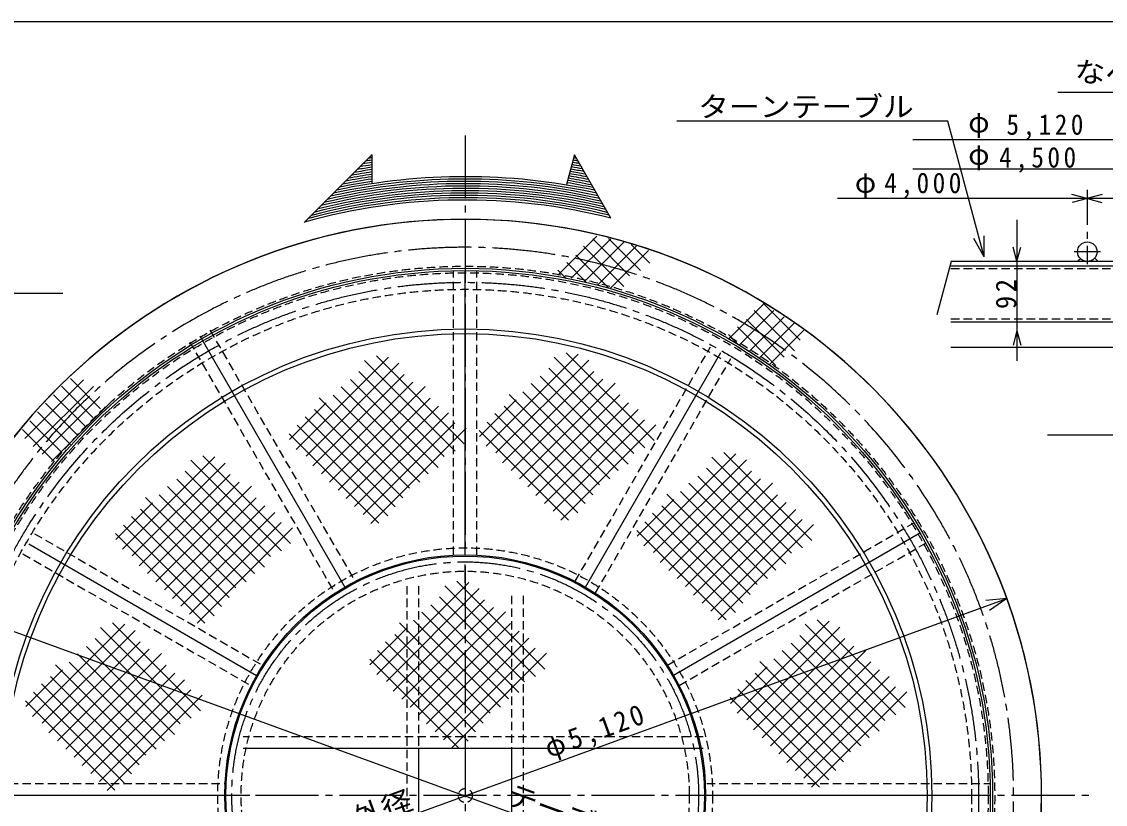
# Model space of a CAD drawing. Units: millimetres, scale not verified. Extents: x -5636 to 5974, y -4212 to 4128.
# Drawn here: x -3182 to 1462, y 774 to 4128 of the extents above; entities that cross this region are included whole.
import ezdxf
from ezdxf.enums import TextEntityAlignment as Align

# ---------------------------------------------------------------- set-up
doc = ezdxf.new("R2010")
doc.units = ezdxf.units.MM
doc.header["$LTSCALE"] = 30
for name, pattern in [('CHAIN1', [8, 5, -1, 1, -1]), ('CHAIN2', [12, 9, -1, 1, -1]), ('DASHED1', [1.8, 1.2, -0.6])]:
    doc.linetypes.add(name, pattern=pattern)
doc.layers.add('0-0', color=7, linetype='Continuous')
doc.styles.add('ＭＳ ゴシック', font='')
doc.styles.get('ＭＳ ゴシック').set_extended_font_data('MS Gothic')

msp = doc.modelspace()

# ---------------------------------------------------------------- linework, layer by layer
at = {"layer": '0-0'}
for p, q in [((2108.29, 3823.79), (1257.62, 3823.79)), ((786.95, 3701.54), (-375.14, 3701.54)), ((942.58, 3120.72), (786.95, 3701.54)), ((636.25, 3623.56), (3764.04, 3623.56)), ((-1971.33, 3267.18), (-1679.68, 3558.83)), ((-1681.84, 3556.67), (-1681.84, 3432.6)), ((-813.22, 3557.17), (-847.2, 3430.35)), ((-656.6, 3285.9), (-813.22, 3557.17)), ((636.25, 3497.56), (3769.09, 3497.56)), ((313.51, 3371.56), (2432.93, 3371.56)), ((1383.71, 3369.44), (1318.16, 3387)), ((1384.52, 3370.25), (1320.13, 3352.99)), ((1383.71, 3371.05), (1449.53, 3388.69)), ((1385.33, 3369.44), (1447.28, 3352.84)), ((1082.63, 3278.1), (1082.63, 2675.13)), ((-717.47, 3208.77), (-884.48, 3041.76)), ((942.58, 3120.72), (942.58, 3210.72)), ((-657.61, 3197.92), (-826.57, 3028.96)), ((-774.33, 3165.48), (-601.54, 2992.68)), ((-600.33, 3184.49), (-772.02, 3012.8)), ((-735.03, 3196.88), (-576.75, 3038.61)), ((-544.34, 3169.77), (-714.85, 2999.25)), ((-666.68, 3199.24), (-529.5, 3062.07)), ((-569.41, 3172.69), (-490.19, 3093.46)), ((942.58, 3120.72), (897.58, 3198.67)), ((1082.63, 3100.97), (1066.32, 3161.82)), ((1082.63, 3100.97), (1098.94, 3161.82)), ((-807.06, 3127.49), (-668.21, 2988.64)), ((-496.08, 3147.31), (-659.54, 2983.85)), ((1354.81, 3112.02), (1344.09, 3101.31)), ((1417.11, 3114.02), (1430.34, 3100.79)), ((-845.7, 3095.43), (-763.64, 3013.36)), ((801.24, 3100.08), (740.15, 2872.07)), ((800.3, 3100.97), (2435.36, 3100.97)), ((800.3, 3082.07), (2304.6, 3082.07)), ((-1282.05, 1843.23), (-1282.05, 3060.43)), ((-883.69, 3062.71), (-848.61, 3027.63)), ((-4025.38, 2963.89), (-3005.25, 2963.89)), ((-0.32, 2919.57), (-149.61, 2770.29)), ((41.32, 2890.5), (-105.45, 2743.73)), ((-43.7, 2889.77), (129.1, 2716.97)), ((-4.39, 2921.17), (153.88, 2762.9)), ((-76.42, 2851.78), (85.81, 2689.55)), ((85.16, 2863.63), (-62.55, 2715.92)), ((129.63, 2837.39), (-19.03, 2688.73)), ((-153.06, 2787), (-115.45, 2749.38)), ((-115.07, 2819.72), (50.46, 2654.19)), ((170.64, 2807.69), (22.3, 2659.35)), ((1082.63, 2802.77), (1066.32, 2741.92)), ((1082.63, 2802.77), (1098.94, 2741.92)), ((-2418.43, 2781.24), (-1796.46, 1703.96)), ((-1661.63, 2695.33), (-1285.01, 2318.71)), ((-796.58, 2703.72), (-1191.7, 2308.6)), ((-848.28, 2709.12), (-471.66, 2332.5)), ((-766.16, 1705.13), (-186.25, 2709.57)), ((800.3, 2732.97), (2928.7, 2732.97)), ((-1609.93, 2689.94), (-2005.05, 2294.82)), ((-1565.32, 2663.83), (-1963.09, 2266.07)), ((-1712.84, 2675.83), (-1324.33, 2287.32)), ((-751.98, 2677.62), (-1149.74, 2279.86)), ((-899.49, 2689.62), (-510.98, 2301.11)), ((-1543.18, 2615.26), (-1934.34, 2224.11)), ((-1736.3, 2628.59), (-1371.58, 2263.86)), ((-729.83, 2629.05), (-1120.99, 2237.89)), ((-959.63, 2608.34), (-583.01, 2231.72)), ((-922.96, 2642.37), (-558.23, 2277.65)), ((-2916.3, 2593.49), (-3167.73, 2342.06)), ((-2874.34, 2564.74), (-3132.38, 2306.71)), ((-3010.6, 2565.48), (-2876.21, 2431.1)), ((-2973, 2598.6), (-2843.84, 2469.44)), ((-1505.18, 2582.55), (-1897.66, 2190.07)), ((-1452.65, 2564.37), (-1862.31, 2154.72)), ((-1812.3, 2563.16), (-1439.65, 2190.51)), ((-1772.98, 2594.55), (-1396.36, 2217.93)), ((-691.84, 2596.34), (-1084.31, 2203.86)), ((-639.3, 2578.16), (-1048.96, 2168.5)), ((-998.95, 2576.95), (-626.3, 2204.29)), ((-2846.91, 2521.46), (-3093.73, 2274.64)), ((-3045.2, 2529.38), (-2911.56, 2395.74)), ((-1906.8, 2516.24), (-1519.61, 2129.05)), ((-1847.66, 2527.81), (-1475, 2155.15)), ((-1431.83, 2514.48), (-1825.63, 2120.68)), ((-1063.19, 2507.82), (-1220.45, 2350.57)), ((-1093.45, 2530.02), (-706.26, 2142.83)), ((-1034.31, 2541.59), (-661.65, 2168.94)), ((-618.48, 2528.27), (-1012.28, 2134.47)), ((-3079.07, 2492.53), (-2945.43, 2358.89)), ((-2798.34, 2499.32), (-3054.42, 2243.24)), ((-1876.54, 2494.04), (-2033.8, 2336.78)), ((-1927.62, 2466.35), (-1548.35, 2087.08)), ((-1395.15, 2480.45), (-1791.59, 2084.01)), ((-1114.27, 2480.13), (-735.01, 2100.87)), ((-581.81, 2494.23), (-978.25, 2097.79)), ((-539.84, 2465.49), (-941.57, 2063.76)), ((-3146.04, 2418.09), (-3009.42, 2281.46)), ((-3113.67, 2456.43), (-2972.57, 2315.32)), ((-1966.94, 2434.95), (-1581.07, 2049.09)), ((-1353.19, 2451.7), (-1754.92, 2049.97)), ((-1153.59, 2448.74), (-767.72, 2062.87)), ((-512.42, 2422.2), (-904.89, 2029.73)), ((-3178.41, 2379.75), (-3040.76, 2242.09)), ((-2000.97, 2398.28), (-1612.46, 2009.77)), ((-1325.76, 2408.42), (-1718.24, 2015.94)), ((-1277.19, 2386.28), (-1685.53, 1977.94)), ((-1221.66, 2375.39), (-838.43, 1992.16)), ((-1187.62, 2412.06), (-799.11, 2023.55)), ((-463.85, 2400.06), (-872.18, 1991.73)), ((-2035, 2361.6), (-1651.78, 1978.38)), ((1213.13, 2357.33), (2812.25, 2357.33)), ((-121.09, 2276.37), (-516.21, 1881.25)), ((-172.79, 2281.77), (203.83, 1905.15)), ((-2354.35, 2262.59), (-2749.47, 1867.47)), ((-2309.74, 2236.48), (-2707.51, 1838.72)), ((-2457.26, 2248.48), (-2068.75, 1859.97)), ((-2406.05, 2267.98), (-2029.43, 1891.36)), ((-76.48, 2250.27), (-474.25, 1852.5)), ((-224, 2262.27), (164.51, 1873.76)), ((-2287.6, 2187.91), (-2678.76, 1796.76)), ((-2480.72, 2201.23), (-2116, 1836.51)), ((-54.34, 2201.7), (-445.5, 1810.54)), ((-247.46, 2215.02), (117.26, 1850.29)), ((-2249.6, 2155.2), (-2642.08, 1762.72)), ((-2197.07, 2137.02), (-2606.73, 1727.37)), ((-2517.4, 2167.2), (-2140.78, 1790.58)), ((-16.34, 2168.98), (-408.82, 1776.51)), ((36.19, 2150.81), (-373.46, 1741.15)), ((-323.46, 2149.59), (49.19, 1776.94)), ((-284.14, 2180.99), (92.48, 1804.37)), ((-2592.08, 2100.45), (-2219.42, 1727.8)), ((-2556.72, 2135.81), (-2184.07, 1763.16)), ((-417.96, 2102.67), (-30.77, 1715.48)), ((-358.81, 2114.24), (13.84, 1741.59)), ((57.01, 2100.92), (-336.79, 1707.12)), ((-2620.96, 2066.68), (-2778.22, 1909.43)), ((-2651.22, 2088.88), (-2264.03, 1701.69)), ((-2176.25, 2087.13), (-2570.05, 1693.33)), ((-2139.57, 2053.1), (-2536.01, 1656.66)), ((-387.7, 2080.47), (-544.96, 1923.21)), ((-438.78, 2052.78), (-59.51, 1673.52)), ((93.69, 2066.88), (-302.75, 1670.44)), ((-2711.36, 2007.6), (-2325.49, 1621.73)), ((-2672.04, 2038.99), (-2292.77, 1659.73)), ((-2097.61, 2024.35), (-2499.34, 1622.62)), ((-478.1, 2021.39), (-92.23, 1635.52)), ((135.65, 2038.13), (-266.08, 1636.41)), ((-2745.39, 1970.93), (-2356.88, 1582.41)), ((-2070.18, 1981.06), (-2462.66, 1588.59)), ((-2021.61, 1958.92), (-2429.95, 1550.59)), ((-512.13, 1984.71), (-123.62, 1596.2)), ((163.08, 1994.85), (-229.4, 1602.37)), ((211.65, 1972.71), (-196.69, 1564.38)), ((-2779.42, 1934.25), (-2396.2, 1551.02)), ((-546.16, 1948.03), (-162.94, 1564.81)), ((-389.33, 1327.2), (669.44, 1938.48)), ((-3151.03, 1890.14), (-2174.78, 1326.51)), ((-1282.05, 1723.62), (-1282.05, 1801.85)), ((-1265.29, 1724.95), (-1660.41, 1329.83)), ((-1316.99, 1730.34), (-940.37, 1353.72)), ((-1220.68, 1698.84), (-1618.45, 1301.08)), ((-1368.2, 1710.85), (-979.69, 1322.33)), ((-3602.46, -33.83), (1039.62, 1655.75)), ((-1198.54, 1650.27), (-1589.7, 1259.12)), ((-1428.34, 1629.56), (-1051.72, 1252.94)), ((-1391.66, 1663.6), (-1026.94, 1298.87)), ((-1282.05, 1653.63), (-1282.05, 1657.32)), ((1039.62, 1655.75), (949.96, 1647.9)), ((1039.62, 1655.75), (965.9, 1604.13)), ((-3395.73, 1580.5), (832.89, 41.41)), ((-1160.55, 1617.56), (-1553.02, 1225.08)), ((-1108.01, 1599.38), (-1517.67, 1189.73)), ((-1467.66, 1598.17), (-1095.01, 1225.52)), ((-2740.34, 1545.74), (-3135.46, 1150.62)), ((-2792.04, 1551.13), (-2415.43, 1174.51)), ((-1562.16, 1551.25), (-1174.97, 1164.06)), ((-1503.02, 1562.82), (-1130.36, 1190.16)), ((-1087.19, 1549.49), (-1480.99, 1155.7)), ((278.69, 1559.52), (-116.43, 1164.4)), ((323.3, 1533.42), (-74.46, 1135.65)), ((175.78, 1545.42), (564.29, 1156.91)), ((226.99, 1564.92), (603.61, 1188.3)), ((-2695.74, 1519.63), (-3093.5, 1121.87)), ((-2843.26, 1531.63), (-2454.75, 1143.12)), ((-1531.9, 1529.05), (-1689.16, 1371.79)), ((-1582.98, 1501.36), (-1203.72, 1122.1)), ((-1050.52, 1515.46), (-1446.96, 1119.02)), ((-1008.55, 1486.71), (-1410.28, 1084.98)), ((152.32, 1498.17), (517.04, 1133.45)), ((-2673.6, 1471.06), (-3064.75, 1079.91)), ((-2903.4, 1450.35), (-2526.78, 1073.73)), ((-2866.72, 1484.38), (-2501.99, 1119.66)), ((-1622.3, 1469.97), (-1236.43, 1084.1)), ((-981.13, 1443.43), (-1373.6, 1050.95)), ((345.44, 1484.85), (-45.72, 1093.69)), ((383.44, 1452.13), (-9.04, 1059.66)), ((115.64, 1464.14), (492.26, 1087.52)), ((-2635.6, 1438.35), (-3028.08, 1045.87)), ((-2583.07, 1420.17), (-2992.72, 1010.52)), ((-2942.72, 1418.96), (-2570.06, 1046.31)), ((-1690.36, 1396.61), (-1307.14, 1013.39)), ((-1656.33, 1433.29), (-1267.82, 1044.78)), ((-932.56, 1421.29), (-1340.89, 1012.95)), ((435.97, 1433.96), (26.32, 1024.3)), ((40.97, 1397.39), (413.62, 1024.74)), ((76.32, 1432.75), (448.98, 1060.09)), ((-3006.96, 1349.83), (-3164.21, 1192.58)), ((-3037.21, 1372.04), (-2650.02, 984.85)), ((-2978.07, 1383.6), (-2605.42, 1010.95)), ((-2562.25, 1370.28), (-2956.04, 976.48)), ((12.08, 1363.62), (-145.17, 1206.37)), ((-18.18, 1385.82), (369.01, 998.63)), ((456.79, 1384.07), (62.99, 990.27)), ((493.47, 1350.03), (97.03, 953.59)), ((-3058.03, 1322.14), (-2678.77, 942.88)), ((-2525.57, 1336.25), (-2922.01, 939.81)), ((-2483.61, 1307.5), (-2885.33, 905.77)), ((-78.31, 1304.54), (307.55, 918.67)), ((-38.99, 1335.93), (340.27, 956.67)), ((535.43, 1321.28), (133.7, 919.56)), ((-3131.39, 1254.08), (-2742.87, 865.56)), ((-3097.35, 1290.75), (-2711.48, 904.88)), ((-2456.18, 1264.21), (-2848.66, 871.74)), ((-112.35, 1267.86), (276.16, 879.35)), ((562.86, 1278), (170.38, 885.52)), ((611.43, 1255.86), (203.09, 847.53)), ((-3165.42, 1217.4), (-2782.19, 834.17)), ((-2407.61, 1242.07), (-2815.94, 833.74)), ((-146.38, 1231.19), (236.84, 847.96)), ((-261.93, 1013.26), (-2233.26, 1013.26)), ((-1482.01, 1013.26), (-1482.01, 613.26)), ((-3527.72, 813.33), (-2311.7, 813.33)), ((-246.43, 813.76), (969.85, 813.76))]:
    msp.add_line(p, q, dxfattribs=at)
at = {"layer": '0-0', "linetype": 'CHAIN2'}
for p, q in [((-1282.06, 3639.39), (-1282.06, 1846.48)), ((-1282.06, 1794.48), (-1282.06, -124.96)), ((-3554.55, 813.35), (-2158.01, 813.35)), ((-2179.77, 813.35), (1406.13, 813.35))]:
    msp.add_line(p, q, dxfattribs=at)
at = {"layer": '0-0', "linetype": 'CHAIN1'}
for p, q in [((1383.52, 3407.01), (1383.52, 3088.43)), ((1327.69, 3142.97), (1441.41, 3142.97))]:
    msp.add_line(p, q, dxfattribs=at)
at = {"layer": '0-0', "linetype": 'DASHED1'}
for p, q in [((800.3, 3070.07), (2039.11, 3070.07)), ((-1332.05, 1843.23), (-1332.05, 3060.43)), ((-1232.05, 1843.23), (-1232.05, 3060.43)), ((800.3, 2854.07), (2037.92, 2854.07)), ((-2375.13, 2806.24), (-1753.16, 1728.96)), ((-2461.73, 2756.24), (-1839.76, 1678.96)), ((-809.46, 1730.13), (-229.55, 2734.57)), ((-722.86, 1680.13), (-142.94, 2684.57)), ((-414.33, 1370.5), (644.44, 1981.78)), ((-3126.03, 1933.44), (-2149.78, 1369.81)), ((-364.33, 1283.9), (694.44, 1895.18)), ((-3176.03, 1846.84), (-2199.78, 1283.2)), ((-1532.01, 1709.41), (-1532.01, -55.14)), ((-1482.01, 1709.41), (-1482.01, -55.14)), ((-1082.01, -96.5), (-1082.01, 1681.84)), ((-1032.01, -96.5), (-1032.01, 1681.84)), ((-261.93, 1063.26), (-2233.26, 1063.26)), ((-3448.05, 863.33), (-2311.7, 863.33)), ((-246.43, 863.76), (969.85, 863.76))]:
    msp.add_line(p, q, dxfattribs=at)
at = {"layer": '0-0'}
msp.add_lwpolyline([(-5636.25, -4212.19), (5973.75, -4212.19), (5973.75, 4127.81), (-5636.25, 4127.81)], close=True, dxfattribs=at)
for points in [[(800.3, 2842.07), (2037.92, 2842.07), (2037.92, 3081.64)], [(-1482.01, 613.26), (-1082.01, 613.26), (-1082.01, 1013.26)]]:
    msp.add_lwpolyline(points, dxfattribs=at)
for centre, radius in [((1384.3, 3142.06), 42), ((-1281.42, 810.96), 2260), ((-1281.42, 810.96), 2250), ((-1281.42, 810.96), 2000), ((-1281.42, 810.96), 1980), ((-1281.27, 813.02), 1030), ((-1281.27, 813.02), 1025)]:
    msp.add_circle(centre, radius, dxfattribs=at)
at = {"layer": '0-0', "linetype": 'DASHED1'}
for centre, radius in [((-1281.42, 810.96), 2269), ((-1281.42, 810.96), 2241), ((-1281.42, 810.96), 2170), ((-1281.27, 813.02), 1060), ((-1281.27, 813.02), 960), ((-1280.69, 811.72), 30)]:
    msp.add_circle(centre, radius, dxfattribs=at)
at = {"layer": '0-0', "linetype": 'CHAIN2'}
for centre, radius in [((-1281.42, 810.96), 2200), ((-1281.27, 813.02), 1000)]:
    msp.add_circle(centre, radius, dxfattribs=at)
at = {"layer": '0-0'}
for centre, radius, start, end in [((-1281.3, 813.6), 2750, 98.36603, 98.92659), ((-1281.3, 813.6), 2760, 98.34949, 98.65724), ((-1281.3, 813.6), 2770, 98.31841, 98.38773), ((-1281.3, 813.6), 2760, 79.89563, 80.33738), ((-1281.3, 813.6), 2770, 80.09406, 80.34974), ((-1281.3, 813.6), 2700, 98.52554, 100.41974), ((-1281.3, 813.6), 2710, 98.48822, 100.09744), ((-1281.3, 813.6), 2720, 98.47795, 99.79331), ((-1281.3, 813.6), 2730, 98.44388, 99.52499), ((-1281.3, 813.6), 2740, 98.41518, 99.22982), ((-1281.3, 813.6), 2710, 79.06634, 80.44437), ((-1281.3, 813.6), 2720, 79.19644, 80.4236), ((-1281.3, 813.6), 2730, 79.3788, 80.40062), ((-1281.3, 813.6), 2740, 79.54597, 80.38254), ((-1281.3, 813.6), 2750, 79.73343, 80.35752), ((-1281.3, 813.6), 2630, 77.51658, 102.68532), ((-1281.3, 813.6), 2640, 77.66177, 102.3519), ((-1281.3, 813.6), 2650, 77.94638, 101.9894), ((-1281.3, 813.6), 2660, 98.6534, 101.70468), ((-1281.3, 813.6), 2670, 98.63031, 101.3296), ((-1281.3, 813.6), 2680, 98.59818, 101.03144), ((-1281.3, 813.6), 2690, 98.55821, 100.71857), ((-1281.3, 813.6), 2660, 78.12575, 80.54586), ((-1281.3, 813.6), 2670, 78.29344, 80.54343), ((-1281.3, 813.6), 2680, 78.46527, 80.50531), ((-1281.3, 813.6), 2690, 78.66152, 80.47932), ((-1281.3, 813.6), 2700, 78.86467, 80.47007), ((-1281.3, 813.6), 2580, 76.50544, 104.45358), ((-1281.3, 813.6), 2590, 76.72873, 104.08088), ((-1281.3, 813.6), 2600, 76.96482, 103.71763), ((-1281.3, 813.6), 2610, 77.15558, 103.29185), ((-1281.3, 813.6), 2620, 77.32061, 103.03696), ((-1281.3, 813.6), 2550, 75.81936, 105.65152), ((-1281.3, 813.6), 2560, 76.06465, 105.21429), ((-1281.3, 813.6), 2570, 76.29149, 104.84418), ((-1281.42, 810.96), 2470, 185.50512, 174.32196), ((-1281.42, 810.96), 2469.57, 185.55494, 174.37671), ((-1281.42, 810.96), 2470, 185.71459, 174.1802)]:
    msp.add_arc(centre, radius, start, end, dxfattribs=at)
at = {"layer": '0-0', "linetype": 'CHAIN2'}
msp.add_arc((-1281.42, 810.96), 2350, 186.05868, 173.93473, dxfattribs=at)

# ---------------------------------------------------------------- texts
at = {"layer": '0-0', "style": 'ＭＳ ゴシック', "width": 1.1}
for s, p in [('なべ頭ボルト', (1330.02, 3841.89)), ('ターンテーブル', (-283.04, 3693.19))]:
    msp.add_text(s, height=87.98, dxfattribs=at).set_placement(p, align=Align.BOTTOM_LEFT)
at = {"layer": '0-0', "style": 'ＭＳ ゴシック'}
for p in [(874.44, 3626.92), (874.3, 3488.56), (388.6, 3368.73)]:
    msp.add_text('φ', height=87.98, dxfattribs=at).set_placement(p, align=Align.BOTTOM_LEFT)
at = {"layer": '0-0', "style": 'ＭＳ ゴシック', "width": 1.1}
for s, rotation, p in [('最大外径', 20, (-1984.91, 551)), ('テーブル直径', 340, (-1121.96, 756.18))]:
    msp.add_text(s, height=87.98, rotation=rotation, dxfattribs=at).set_placement(p, align=Align.BOTTOM_LEFT)
at = {"layer": '0-0', "char_height": 87.98, "attachment_point": 7, "style": 'ＭＳ ゴシック'}
for s, insert in [('\\T1.28;\\W0.9;5,120', (1037.88, 3620.48)), ('\\T1.28;\\W0.9;4,500', (1006.72, 3479.98)), ('\\T1.28;\\W0.9;4,000', (514.82, 3370.33))]:
    msp.add_mtext(s, dxfattribs=dict(at, insert=insert))
for s, insert, rotation in [('\\T1.27;\\W0.95;92', (1081.11, 2896.25), 90), ('\\T1.23;\\W0.95;φ5,120', (-913.55, 949.31), 20)]:
    msp.add_mtext(s, dxfattribs=dict(at, insert=insert, rotation=rotation))

doc.saveas('drawing.dxf')
